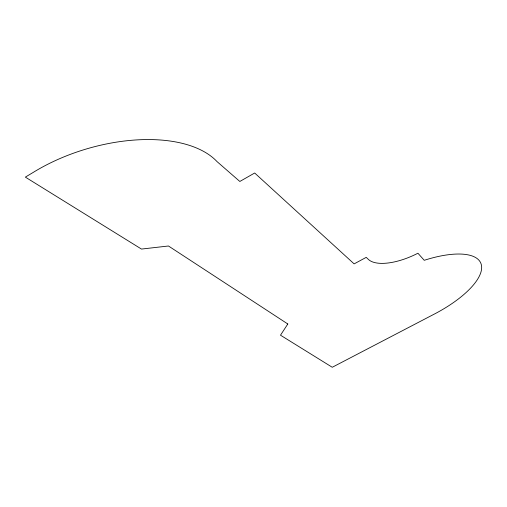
<?xml version="1.0" encoding="UTF-8"?>
<svg xmlns="http://www.w3.org/2000/svg" width="507" height="507" viewBox="0 0 507 507"><rect width="100%" height="100%" fill="white"/><g stroke="black" fill="none" stroke-linecap="round" stroke-linejoin="round"><path stroke-width="0.76" d="M287.805 323.986L280.491 335.197L332.262 367.271L433.035 314.752A72.514 27.302 -24.8 0 0 481.511 265.63A72.514 27.302 -24.8 0 0 424.239 260.306L417.92 253.221A44.293 18.708 -25.4 0 1 368.291 259.311L366.238 257.347L354.127 263.881L254.679 173.007L239.836 181.468L217.028 161.6A126.009 66.328 -16.6 0 0 33.094 172.488L25.35 177.12L141.478 249.07L168.463 245.996L287.805 323.986"/></g></svg>
